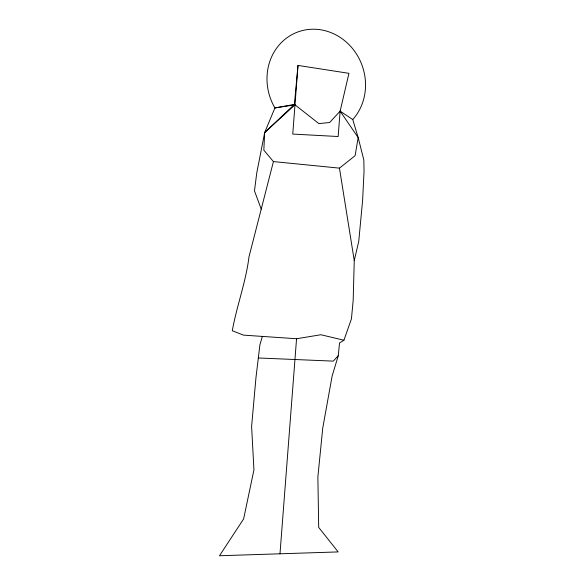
<?xml version="1.0" encoding="UTF-8"?>
<svg xmlns="http://www.w3.org/2000/svg" width="585" height="585" viewBox="0 0 585 585"><rect width="100%" height="100%" fill="white"/><g stroke="black" fill="none" stroke-linecap="round" stroke-linejoin="round"><path stroke-width="0.88" d="M261.224 209.137L254.475 190.9L256.742 173.043L264.669 132.554L274.913 107.918A53.228 48.701 69.4 0 1 286.006 38.493A53.228 48.701 69.4 0 1 352.411 48.401A53.228 48.701 69.4 0 1 352.755 119.53L358.174 137.607L355.095 155.705L339.454 168.136L354.254 260.566L353.172 300.376L351.424 318.913L343.921 340.236L339.519 342.986L338.284 355.665L332.112 376.104L322.737 428.132L317.874 476.98L318.693 527.407L338.167 551.918L219.485 555.75L243.616 518.939L253.941 469.857L251.608 426.436L255.959 377.713L259.886 344.938L262.343 336.412M297.999 65.425L292.763 134.075L338.152 136.524L340.134 111.15L348.938 73.33L297.999 65.425L294.401 104.415L264.669 132.554L263.835 150.169L273.422 161.584L339.454 168.136M279.988 553.798L296.551 338.737L320.909 334.744L343.921 340.236M354.254 260.566L358.737 241.495L362.612 200.436L364.038 171.515L363.826 159.954L358.174 137.607L340.134 111.15L329.626 122.521L318.883 123.603L294.994 104.839L274.913 107.918L294.401 104.415M273.422 161.584L248.991 256.83C245.941 281.933 236.757 305.823 232.296 330.737L243.528 335.139L296.551 338.737M338.284 355.665L333.289 361.128L258.321 357.976M264.669 132.554L294.994 104.839M340.134 111.15L352.755 119.53"/></g></svg>
